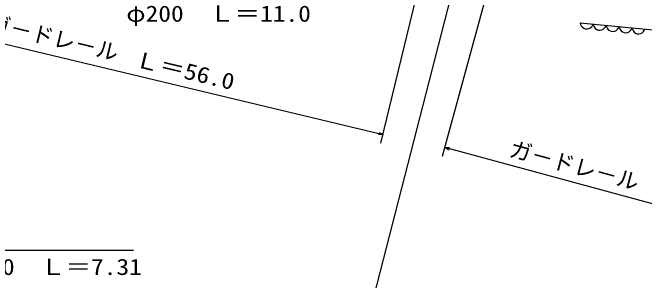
# Model space of a CAD drawing. Units: millimetres, scale not verified. Extents: x 274551 to 914551, y 119061 to 479061.
# Drawn here: x 599096 to 670435, y 335292 to 365591 of the extents above; entities that cross this region are included whole.
import ezdxf
from ezdxf.enums import TextEntityAlignment as Align

# ---------------------------------------------------------------- set-up
doc = ezdxf.new("R2010")
doc.units = ezdxf.units.MM
doc.header["$LTSCALE"] = 1000
doc.layers.add('M-BGD', color=7, linetype='Continuous', lineweight=25)
doc.styles.add('ＭＳ ゴシック', font='')
doc.styles.get('ＭＳ ゴシック').set_extended_font_data('MS Gothic')

# ---------------------------------------------------------------- blocks, each defined once
blk = doc.blocks.new('BUHIN191')
at = {"color": 7, "linetype": 'Continuous', "lineweight": 25}
blk.add_lwpolyline([(-731, 70), (-692, -103), (-618, -254), (-491, -429), (-339, -532), (-172, -603), (54, -625), (231, -587), (401, -514), (559, -367), (656, -233), (731, -70)], dxfattribs=at)

msp = doc.modelspace()

# ---------------------------------------------------------------- linework, layer by layer
at = {"layer": 'M-BGD'}
for p, q in [((640690, 350812), (648000, 381189)), ((647651, 349345), (655705, 379035)), ((650700, 375728), (637643, 324829)), ((583982, 365486), (640924, 351784)), ((663195, 364437), (680742, 362750)), ((695929, 337284), (647913, 350310)), ((573467, 338724), (612735, 338724))]:
    msp.add_line(p, q, dxfattribs=at)
for points in [[(640471, 352040), (640924, 351784), (640404, 351762)], [(648358, 350041), (647913, 350310), (648433, 350317)]]:
    msp.add_lwpolyline(points, dxfattribs=at)

# ---------------------------------------------------------------- block references
for p in [(663926, 364366), (665388, 364226), (666851, 364085), (668313, 363945), (669775, 363804)]:
    msp.add_blockref('BUHIN191', p, dxfattribs=at)

# ---------------------------------------------------------------- texts
at = {"layer": 'M-BGD', "style": 'ＭＳ ゴシック', "width": 1.15}
for s, p in [('φ200\u3000Ｌ＝11.0', (611931, 364008)), ('Ｗ＝2.00\u3000Ｈ＝2.00\u3000Ｌ＝7.31', (573480, 335354))]:
    msp.add_text(s, height=1833, dxfattribs=at).set_placement(p, align=Align.BOTTOM_LEFT)
at = {"layer": 'M-BGD', "style": 'ＭＳ ゴシック'}
for rotation, p in [(346.4, (596070, 363104)), (344.9, (654903, 348834))]:
    msp.add_text('ガ－ドレ－ル', height=1833, rotation=rotation, dxfattribs=at).set_placement(p, align=Align.BOTTOM_LEFT)
at = {"layer": 'M-BGD', "style": 'ＭＳ ゴシック', "width": 1.15}
msp.add_text('Ｌ＝56.0', height=1833, rotation=346.5, dxfattribs=at).set_placement((612599, 358972), align=Align.BOTTOM_LEFT)

doc.saveas('drawing.dxf')
